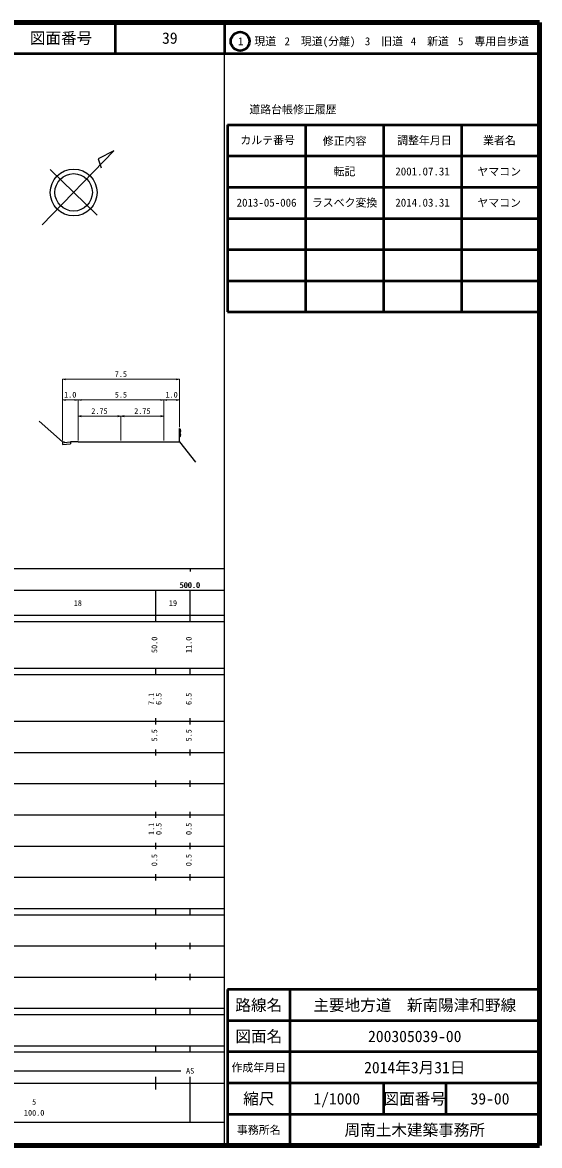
# Model space of a CAD drawing. Units: millimetres at full size, sheet at 1:1000, with parts at other scales. Extents: x 40000 to 680000, y 20000 to 380000.
# Drawn here: x 514252 to 680000, y 20000 to 380000 of the extents above; entities that cross this region are included whole.
import ezdxf
from ezdxf.enums import TextEntityAlignment as Align

# ---------------------------------------------------------------- set-up
doc = ezdxf.new("R2010")
doc.units = ezdxf.units.MM
doc.header["$LTSCALE"] = 1000
for name, color, linetype, lineweight in [('M-BGD', 7, 'Continuous', 25), ('M-BMK-SRVR', 3, 'Continuous', 25), ('M-STR-HTXT', 7, 'Continuous', 13), ('M-TTL', 2, 'Continuous', 140), ('M-TTL-BAND', 7, 'Continuous', 25), ('M-TTL-FRAM', 2, 'Continuous', 50), ('M-TTL-LINE', 7, 'Continuous', 50)]:
    doc.layers.add(name, color=color, linetype=linetype, lineweight=lineweight)
doc.layers.add('M-TTL-TXT', color=7, linetype='Continuous')
doc.styles.add('ＭＳ ゴシック', font='')
doc.styles.get('ＭＳ ゴシック').set_extended_font_data('MS Gothic')

# ---------------------------------------------------------------- blocks, each defined once
blk = doc.blocks.new('open_arrow')
at = {"color": 0, "linetype": 'Continuous', "lineweight": -2}
blk.add_lwpolyline([(7.5, 1.25), (0, 0), (7.5, -1.25)], dxfattribs=at)

msp = doc.modelspace()

# ---------------------------------------------------------------- linework, layer by layer
at = {"layer": 'M-BGD'}
for p, q in [((527065, 245541), (519567, 252150)), ((564565, 245541), (564565, 249822)), ((527065, 245541), (527065, 244683)), ((527065, 244683), (529667, 244938)), ((532065, 245541), (529667, 245541)), ((529667, 245541), (529667, 244938))]:
    msp.add_line(p, q, dxfattribs=at)
for points in [[(527065, 245541), (527615, 245541), (527615, 245340), (529667, 245541)], [(532065, 245541), (545815, 245541), (559565, 245541), (564565, 245541), (569715, 239093)]]:
    msp.add_lwpolyline(points, dxfattribs=at)
for centre in [(564227, 249150), (564227, 247805)]:
    msp.add_arc(centre, 753, 296.68127, 63.31873, dxfattribs=at)
at = {"layer": 'M-BMK-SRVR'}
for p, q in [((520580, 315107), (543527, 338864)), ((543527, 338864), (538496, 336255)), ((538496, 336255), (539490, 333424)), ((523102, 332832), (538206, 318242))]:
    msp.add_line(p, q, dxfattribs=at)
for centre, radius in [((530684, 325507), 7500), ((530654, 325537), 6000)]:
    msp.add_circle(centre, radius, dxfattribs=at)
at = {"layer": 'M-STR-HTXT'}
for p, q in [((527065, 250322), (527065, 265650)), ((564565, 265649), (527065, 265649)), ((564565, 250322), (564565, 265650)), ((527065, 259016), (532065, 259016)), ((527065, 246041), (527065, 259016)), ((532065, 246041), (532065, 259016)), ((532065, 259016), (559565, 259016)), ((559565, 246041), (559565, 259016)), ((564565, 259016), (559565, 259016)), ((532065, 253793), (545815, 253793)), ((545815, 246041), (545815, 253794)), ((545815, 253793), (559565, 253793))]:
    msp.add_line(p, q, dxfattribs=at)
at = {"layer": 'M-TTL'}
for p, q in [((680000, 380000), (40000, 380000)), ((680000, 20000), (680000, 380000)), ((40000, 20000), (680000, 20000))]:
    msp.add_line(p, q, dxfattribs=at)
at = {"layer": 'M-TTL-BAND'}
for p, q in [((579000, 20000), (579000, 370000)), ((40000, 205000), (579000, 205000)), ((568000, 205000), (568000, 204000)), ((68000, 198000), (579000, 198000)), ((557000, 188000), (557000, 198000)), ((568000, 188000), (568000, 198000)), ((40000, 190000), (579000, 190000)), ((40000, 188000), (579000, 188000)), ((40000, 173000), (579000, 173000)), ((557000, 171000), (557000, 173000)), ((568000, 171000), (568000, 173000)), ((40000, 171000), (579000, 171000)), ((40000, 156000), (579000, 156000)), ((557000, 155000), (557000, 157000)), ((568000, 155000), (568000, 157000)), ((46000, 146000), (579000, 146000)), ((557000, 145000), (557000, 147000)), ((568000, 145000), (568000, 147000)), ((557000, 135000), (557000, 137000)), ((568000, 135000), (568000, 137000)), ((52000, 136000), (579000, 136000)), ((46000, 126000), (579000, 126000)), ((557000, 125000), (557000, 127000)), ((568000, 125000), (568000, 127000)), ((52000, 116000), (579000, 116000)), ((557000, 115000), (557000, 117000)), ((568000, 115000), (568000, 117000)), ((46000, 106000), (579000, 106000)), ((557000, 105000), (557000, 107000)), ((568000, 105000), (568000, 107000)), ((40000, 96000), (579000, 96000)), ((40000, 94000), (579000, 94000)), ((557000, 94000), (557000, 96000)), ((568000, 94000), (568000, 96000)), ((49000, 84000), (579000, 84000)), ((557000, 83000), (557000, 85000)), ((568000, 83000), (568000, 85000)), ((40000, 74000), (579000, 74000)), ((557000, 73000), (557000, 75000)), ((568000, 73000), (568000, 75000)), ((40000, 64000), (579000, 64000)), ((40000, 62000), (579000, 62000)), ((557000, 62000), (557000, 64000)), ((568000, 62000), (568000, 64000)), ((40000, 52000), (579000, 52000)), ((557000, 50000), (557000, 52000)), ((568000, 50000), (568000, 52000)), ((40000, 50000), (579000, 50000)), ((71000, 44000), (565000, 44000)), ((40000, 40000), (579000, 40000)), ((557000, 38000), (557000, 42000)), ((568000, 27500), (568000, 42000)), ((68000, 27500), (579000, 27500))]:
    msp.add_line(p, q, dxfattribs=at)
at = {"layer": 'M-TTL-FRAM'}
for p, q in [((580000, 347197), (580000, 287197)), ((580000, 347197), (680000, 347197)), ((580000, 287197), (680000, 287197)), ((680000, 70000), (580000, 70000)), ((580000, 70000), (580000, 20000))]:
    msp.add_line(p, q, dxfattribs=at)
at = {"layer": 'M-TTL-LINE'}
for p, q in [((543997, 380000), (543997, 370000)), ((579000, 380000), (579000, 370000)), ((40000, 370000), (680000, 370000)), ((605000, 347197), (605000, 287197)), ((630000, 347197), (630000, 287197)), ((655000, 347197), (655000, 287197)), ((580000, 337197), (680000, 337197)), ((580000, 327197), (680000, 327197)), ((580000, 317197), (680000, 317197)), ((580000, 307197), (680000, 307197)), ((580000, 297197), (680000, 297197)), ((600000, 70000), (600000, 20000)), ((680000, 60000), (580000, 60000)), ((680000, 50000), (580000, 50000)), ((680000, 40000), (580000, 40000)), ((630000, 40000), (630000, 30000)), ((650000, 40000), (650000, 30000)), ((680000, 30000), (580000, 30000))]:
    msp.add_line(p, q, dxfattribs=at)
msp.add_circle((584031, 373958), 3000, dxfattribs=at)

# ---------------------------------------------------------------- block references
at = {"layer": 'M-STR-HTXT', "xscale": 133, "yscale": 133}
for p in [(527065, 265649), (527065, 259016), (532065, 259016), (559565, 259016), (532065, 253793), (545815, 253793)]:
    msp.add_blockref('open_arrow', p, dxfattribs=at)
at = {"layer": 'M-STR-HTXT', "xscale": 133, "yscale": 133, "rotation": 180}
for p in [(564565, 265649), (532065, 259016), (559565, 259016), (564565, 259016), (545815, 253793), (559565, 253793)]:
    msp.add_blockref('open_arrow', p, dxfattribs=at)

# ---------------------------------------------------------------- texts
at = {"layer": 'M-STR-HTXT', "style": 'ＭＳ ゴシック'}
for s, p in [('7.5', (545815, 265836)), ('1.0', (529565, 259203)), ('5.5', (545815, 259203)), ('1.0', (562065, 259203)), ('2.75', (538940, 253981)), ('2.75', (552690, 253981))]:
    msp.add_text(s, height=1833, dxfattribs=at).set_placement(p, align=Align.BOTTOM_CENTER)
at = {"layer": 'M-TTL-BAND', "style": 'ＭＳ ゴシック'}
for s, p in [('500.0', (567844, 198195)), ('500.0', (568000, 198195)), ('18', (532000, 192405)), ('19', (562500, 192405)), ('AS', (568000, 42500)), ('5', (518000, 32523)), ('100.0', (518000, 29033))]:
    msp.add_text(s, height=1833, dxfattribs=at).set_placement(p, align=Align.BOTTOM_CENTER)
for s, p in [('50.0', (558000, 180500)), ('11.0', (569000, 180500)), ('7.1', (557000, 163174)), ('6.5', (559370, 163174)), ('6.5', (569000, 163174)), ('5.5', (558000, 151500)), ('5.5', (569000, 151500)), ('1.1', (557000, 121500)), ('0.5', (559370, 121500)), ('0.5', (569000, 121500)), ('0.5', (558000, 111500)), ('0.5', (569000, 111500))]:
    msp.add_text(s, height=1833, rotation=90, dxfattribs=at).set_placement(p, align=Align.BOTTOM_CENTER)
at = {"layer": 'M-TTL-TXT', "style": 'ＭＳ ゴシック'}
for s, height, p in [('図面番号', 3666, (526622, 375000)), ('39', 3666, (561497, 375000)), ('1\u3000現道', 2566, (589448, 373958)), ('2\u3000現道(分離)', 2566, (609619, 373958)), ('3\u3000旧道', 2566, (630121, 373958)), ('4\u3000新道', 2566, (644824, 373958)), ('5\u3000専用自歩道', 2566, (665228, 373958)), ('道路台帳修正履歴', 2566, (600968, 352113)), ('カルテ番号', 2566, (592839, 342277)), ('修正内容', 2566, (617509, 342023)), ('調整年月日', 2566, (643089, 342197)), ('業者名', 2566, (667134, 342197)), ('転記', 2566, (617500, 332245)), ('2001.07.31', 2566, (642500, 332245)), ('ヤマコン', 2566, (667077, 332189)), ('2013-05-006', 2566, (592500, 322245)), ('ラスベク変換', 2566, (617500, 322245)), ('2014.03.31', 2566, (642500, 322245)), ('ヤマコン', 2566, (667077, 322189)), ('路線名', 3666, (590000, 65000)), ('路線名', 3666, (590000, 65000)), ('主要地方道\u3000新南陽津和野線', 3666, (640000, 65000)), ('図面名', 3666, (590000, 55000)), ('図面名', 3666, (590000, 55000)), ('200305039-00', 3666, (640000, 55000)), ('2014年3月31日', 3666, (640000, 45000)), ('作成年月日', 2566, (590000, 45000)), ('作成年月日', 2566, (590000, 45000)), ('縮尺', 3666, (590000, 35000)), ('縮尺', 3666, (590000, 35000)), ('1/1000', 3666, (615000, 35000)), ('図面番号', 3666, (640000, 35000)), ('図面番号', 3666, (640000, 35000)), ('39-00', 3666, (664125, 35000)), ('事務所名', 2566, (590000, 25000)), ('事務所名', 2566, (590000, 25000)), ('周南土木建築事務所', 3666, (640000, 25000))]:
    msp.add_text(s, height=height, dxfattribs=at).set_placement(p, align=Align.MIDDLE_CENTER)

doc.saveas('drawing.dxf')
